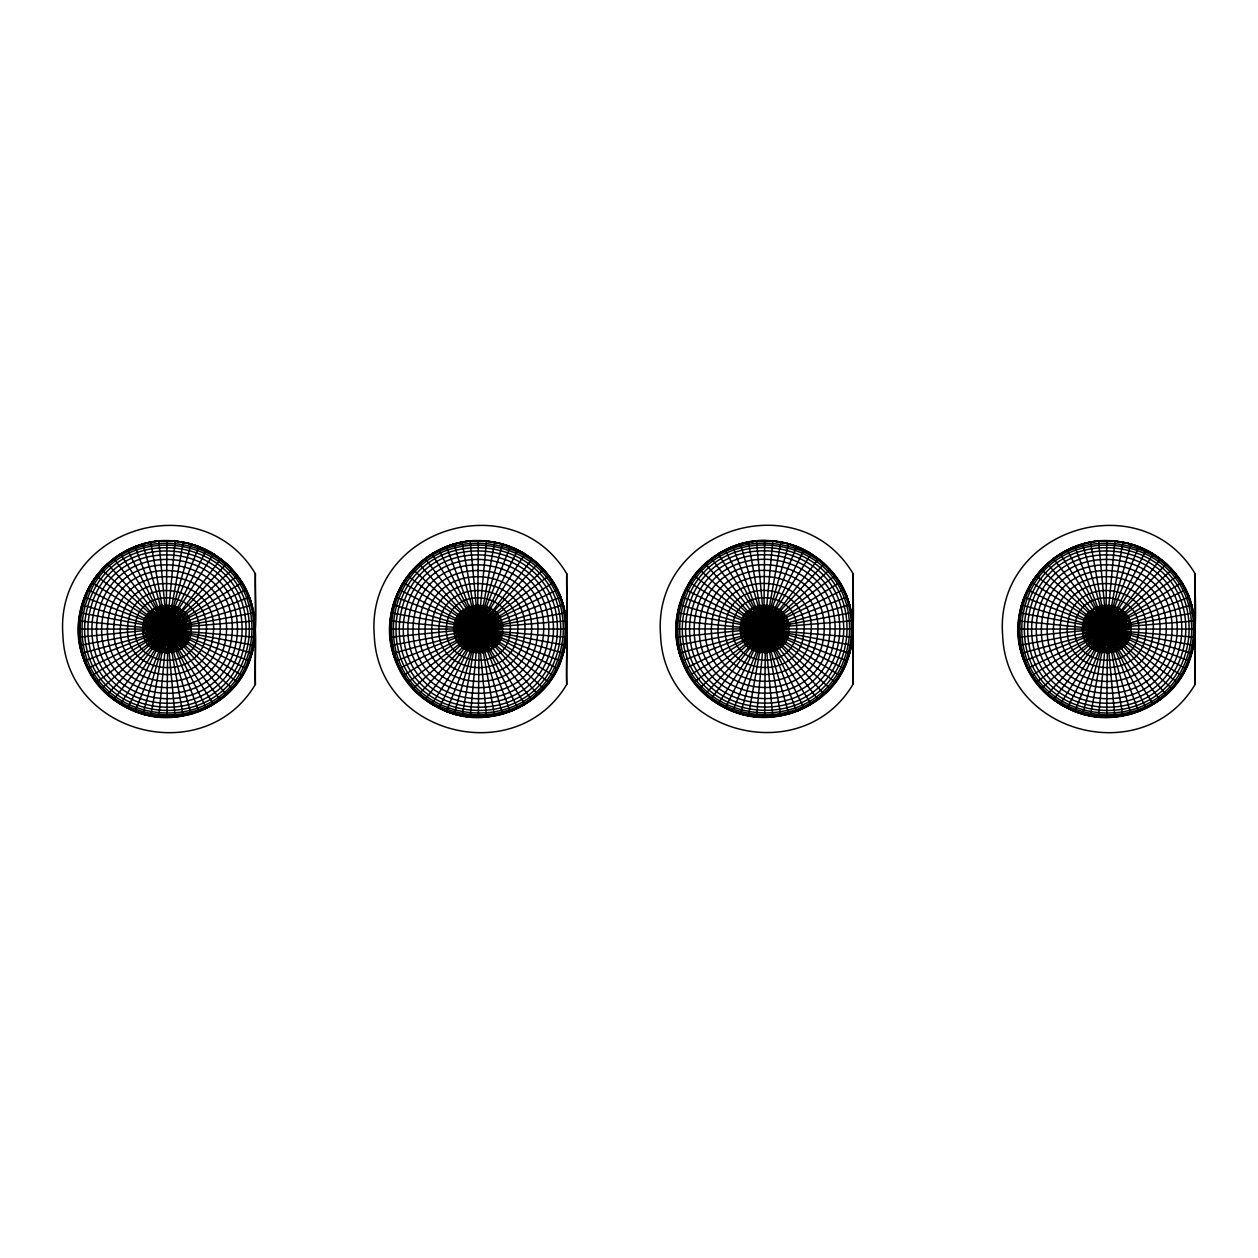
<?xml version="1.0" encoding="UTF-8"?>
<svg xmlns="http://www.w3.org/2000/svg" width="1258" height="1258" viewBox="0 0 1258 1258"><rect width="100%" height="100%" fill="white"/><g stroke="black" fill="none" stroke-linecap="round" stroke-linejoin="round"><path stroke-width="1.5" d="M158.304 606.749L164.468 624.707L163.949 628.717L167.864 634.016C184.706 618.59 146.746 625.289 167.864 634.016L173.997 649.961M175.051 649.584L169.5 633.419L170.836 625.824L181.577 612.536M469.061 604.956L475.839 624.707L475.32 628.717L479.235 634.016C496.077 618.59 458.132 625.289 479.235 634.016L486.044 651.738M487.035 651.377L480.87 633.419L482.207 625.824L492.947 612.536M755.964 606.623L762.128 624.581L761.609 628.591L765.524 633.89C782.366 618.464 744.421 625.163 765.524 633.89L771.657 649.836M772.711 649.458L767.16 633.293L768.512 625.698L779.237 612.41M1098.045 606.749L1104.21 624.707L1103.691 628.717L1107.606 634.016C1124.448 618.59 1086.503 625.289 1107.606 634.016L1114.431 651.738M1115.406 651.377L1109.257 633.419L1110.594 625.824L1121.334 612.536M178.023 648.2L169.5 633.419L167.676 625.179L170.49 609.187M488.45 646.549L480.87 633.419L479.046 625.179L482.191 607.315M775.699 648.059L767.16 633.293L765.336 625.053L768.151 609.045M1117.78 648.2L1109.257 633.419L1107.417 625.179L1110.232 609.187M255.358 684.415C253.566 648.326 262.67 605.79 237.086 575.268C222.32 555.973 199.362 543.236 175.145 541.082C125.218 534.996 77.241 578.869 78.625 629.063C77.21 679.289 125.25 723.098 175.145 717.06C196.846 715.079 217.634 704.732 232.29 688.598C262.576 658.249 254.556 611.97 255.358 573.711C200.981 482.789 54.361 529.728 62.9 635.321C66.532 734.641 204.582 769.849 255.358 684.415L255.358 573.711M566.729 684.415C564.936 648.326 574.041 605.79 548.457 575.268C533.691 555.973 510.732 543.236 486.516 541.082C436.589 534.996 388.612 578.869 389.996 629.063C388.58 679.289 436.62 723.098 486.516 717.06C508.216 715.079 529.005 704.732 543.66 688.598C573.947 658.249 565.943 611.97 566.729 573.711C512.352 482.789 365.732 529.728 374.271 635.321C377.919 734.641 515.953 769.849 566.729 684.415L566.729 573.711M853.018 684.289C851.226 648.2 860.33 605.664 834.762 575.142C819.996 555.832 797.022 543.094 772.805 540.94C722.878 534.854 674.901 578.743 676.285 628.937C674.87 679.147 722.925 722.973 772.805 716.918C794.506 714.953 815.294 704.606 829.95 688.472C860.236 658.123 852.232 611.844 853.018 573.585C798.641 482.647 652.021 529.602 660.56 635.196C664.208 734.499 802.242 769.723 853.018 684.289L853.018 573.585M1195.1 684.415C1193.323 648.326 1202.412 605.79 1176.843 575.268C1162.078 555.973 1139.103 543.236 1114.887 541.082C1064.976 534.996 1016.983 578.869 1018.367 629.063C1016.951 679.289 1065.007 723.098 1114.887 717.06C1136.603 715.079 1157.376 704.732 1172.031 688.598C1202.318 658.249 1194.314 611.97 1195.1 573.711C1140.739 482.789 994.103 529.728 1002.642 635.321C1006.29 734.641 1144.324 769.849 1195.1 684.415L1195.1 573.711M149.136 625.273L162.251 627.349L165.631 625.352L166.433 607.032M167.503 652.996L168.839 629.692L170.836 625.824L183.904 614.863M460.507 625.273L473.621 627.349L477.002 625.352L477.836 605.129M478.921 651.109L480.21 629.692L482.207 625.824L495.275 614.863M741.166 624.267L759.911 627.207L763.291 625.226L764.125 605.004M765.21 650.968L766.515 629.566L768.512 625.698L783.026 613.511M1088.878 625.273L1102.008 627.349L1105.389 625.352L1106.175 607.032M1107.26 652.996L1108.597 629.692L1110.594 625.824L1123.646 614.863M155.001 608.29L165.742 626.169L165.521 631.029L147.249 633.151M467.316 609.941L477.112 626.169L476.892 631.029L456.748 633.45M752.661 608.164L763.402 626.044L763.181 630.903L743.038 633.309M1096.63 611.577L1105.483 626.169L1105.263 631.029L1087.006 633.151M142.799 629.063C141.352 597.88 192.631 597.88 191.169 629.063C192.631 660.246 141.352 660.246 142.799 629.063L158.964 627.569C160.458 617.175 177.378 620.336 175.004 630.557C173.51 640.967 156.605 637.806 158.964 627.569L81.99 604.878L79.002 620.917L158.838 629.063L79.002 637.224C88.626 740.585 240.938 743.588 254.603 640.605M150.756 629.063C149.765 608.133 184.203 608.133 183.228 629.063C184.203 650.009 149.765 650.009 150.756 629.063L142.909 631.296M454.169 629.063C452.723 597.88 504.002 597.88 502.54 629.063C504.002 660.246 452.723 660.246 454.169 629.063L470.35 627.569C471.829 617.175 488.749 620.336 486.374 630.557C484.88 640.967 467.976 637.806 470.35 627.569L393.361 604.878L390.373 620.917L470.209 629.063L390.373 637.224C399.997 740.585 552.309 743.588 565.974 640.605M462.126 629.063C461.136 608.133 495.573 608.133 494.598 629.063C495.573 650.009 461.136 650.009 462.126 629.063L454.28 631.296M740.459 628.937C739.012 597.754 790.291 597.754 788.829 628.937C790.291 660.12 739.012 660.12 740.459 628.937L756.64 627.443C758.118 617.033 775.038 620.194 772.664 630.431C771.17 640.825 754.265 637.664 756.64 627.443L679.65 604.752L676.662 620.776L756.498 628.937L676.662 637.083C686.286 740.443 838.599 743.462 852.264 640.464M748.416 628.937C747.425 607.991 781.863 607.991 780.888 628.937C781.863 649.867 747.425 649.867 748.416 628.937L740.569 631.17M1082.556 629.063C1081.094 597.88 1132.373 597.88 1130.911 629.063C1132.373 660.246 1081.094 660.246 1082.556 629.063L1098.721 627.569C1100.2 617.175 1117.12 620.336 1114.745 630.557C1113.267 640.967 1096.347 637.806 1098.721 627.569L1021.732 604.878L1018.744 620.917L1098.58 629.063L1018.744 637.224C1028.368 740.585 1180.696 743.588 1194.345 640.605M1090.497 629.063C1089.522 608.133 1123.944 608.133 1122.969 629.063C1123.944 650.009 1089.522 650.009 1090.497 629.063L1082.651 631.296M85.34 662.887C58.041 604.689 112.166 533.14 175.098 541.459C228.123 544.714 267.718 602.519 251.616 653.154C238.092 707.782 167.456 735.144 120.658 703.882C76.942 678.471 65.903 614.675 96.897 575.283C111.647 555.957 134.653 543.362 158.838 541.082L175.145 717.06L191.169 714.057L200.808 710.707M396.71 662.887C369.412 604.689 423.537 533.14 486.469 541.459C539.493 544.714 579.089 602.519 562.986 653.154C549.463 707.782 478.826 735.144 432.044 703.882C388.313 678.471 377.274 614.675 408.268 575.283C423.018 555.957 446.024 543.362 470.209 541.082L486.516 717.06L502.54 714.057L512.179 710.707M683 662.746C655.701 604.548 709.827 533.015 772.774 541.317C825.783 544.588 865.394 602.393 849.276 653.012C835.768 707.641 765.116 735.002 718.334 703.741C674.602 678.329 663.564 614.533 694.558 575.158L683 595.113L679.289 606.057L680.012 604.846M1025.097 662.887C997.783 604.689 1051.908 533.14 1114.855 541.459C1167.88 544.714 1207.476 602.519 1191.357 653.154C1177.85 707.782 1107.213 735.144 1060.415 703.882C1016.684 678.471 1005.661 614.675 1036.655 575.283C1051.389 555.957 1074.395 543.362 1098.58 541.082L1114.887 717.06L1130.911 714.057L1140.55 710.707M152.391 645.59L163.131 632.302L163.949 628.717L167.864 624.11L173.997 608.164M463.762 645.59L474.502 632.302L475.32 628.717L479.235 624.11L485.368 608.164M751.246 643.986L760.791 632.176L761.609 628.591L765.524 623.984L771.657 608.039M1092.133 645.59L1102.873 632.302L1103.691 628.717L1107.606 624.11L1113.739 608.164M150.064 643.263L163.131 632.302L164.468 624.707L151.998 610.397M459.988 644.489L474.502 632.302L475.839 624.707L463.369 610.397M747.724 643.137L760.791 632.176L762.128 624.581L750.916 611.687M1089.805 643.263L1102.873 632.302L1104.21 624.707L1091.755 610.397M160.364 652.32L163.351 636.359L120.469 704.197L135.062 711.462L144.12 714.418M173.604 605.806L170.616 621.766L213.498 553.929C189.738 539.132 159.027 536.741 133.175 547.419M471.734 652.32L474.722 636.359L431.84 704.197L446.433 711.462L455.49 714.418M484.975 605.806L481.987 621.766L524.885 553.929C501.109 539.132 470.398 536.741 444.546 547.419M758.024 652.194L761.011 636.234L718.129 704.071L732.722 711.336L741.78 714.292L740.569 713.569M771.264 605.68L768.276 621.641L811.174 553.803C770.777 527.495 711.257 542.481 688.126 584.75M1100.121 652.32L1103.093 636.359L1060.211 704.197L1074.804 711.462L1083.861 714.418M1113.346 605.806L1110.374 621.766L1153.256 553.929C1129.495 539.132 1098.769 536.741 1072.917 547.419M174.437 610.35L169.264 627.695L164.672 630.242L164.735 627.805L167.015 627.192L190.65 632.711M486.421 608.542L480.635 627.695L476.043 630.242L476.106 627.805L478.386 627.192L502.021 632.711M772.097 610.209L766.924 627.569L762.332 630.101L762.395 627.663L764.675 627.05L786.454 632.208M1114.179 610.35L1109.021 627.695L1104.43 630.242L1104.477 627.805L1106.757 627.192L1130.392 632.711M145.189 625.792L162.376 629.881L147.626 639.599M171.591 628.245L184.722 619.518M456.56 625.792L473.747 629.881L458.997 639.599M482.978 628.245L497.728 618.527M740.978 625.289L760.036 629.755L745.286 639.473M769.267 628.119L784.017 618.401M1084.931 625.792L1102.118 629.881L1087.368 639.599M1111.349 628.245L1126.099 618.527M253.849 645.307L254.981 637.224L175.004 630.557L251.977 653.248L253.849 645.307L80.119 612.835M565.219 645.307L566.352 637.224L486.374 630.557L563.348 653.248L565.219 645.307L391.49 612.835M851.509 645.165L852.641 637.083L772.664 630.431L849.637 653.122L851.509 645.165L677.779 612.693M1193.59 645.307L1194.723 637.224L1114.745 630.557L1191.719 653.248L1193.59 645.307L1019.876 612.835M187.458 641.486L165.789 629.503L167.015 627.192L184.124 618.48M498.828 641.486L477.159 629.503L478.386 627.192L497.162 617.568M783.451 640.432L763.449 629.362L764.675 627.05L783.451 617.426M1127.199 641.486L1105.546 629.503L1106.757 627.192L1123.881 618.48M163.147 650.826L168.336 625.352L167.581 608.919M474.848 648.955L479.707 625.352L478.889 605.129M760.477 652.556L765.996 625.226L765.241 608.793M1102.904 650.826L1108.078 625.352L1107.323 608.919M211.171 705.596L220.779 699.165L237.086 682.858L246.096 668.454L252.339 651.943L251.616 653.154M522.542 705.596L532.15 699.165L548.457 682.858L557.467 668.454L563.71 651.943L562.986 653.154M808.831 705.455L818.439 699.039L834.762 682.732L843.756 668.328L849.999 651.801L849.276 653.012M1150.913 705.596L1160.521 699.165L1176.843 682.858L1185.838 668.454L1192.097 651.943M158.256 651.613L159.75 643.609M150.756 715.928L158.838 717.06L175.145 541.082L191.169 544.069L142.799 714.057L150.756 715.928L164.751 636.91L135.062 711.462M183.228 542.198L169.217 621.232L198.906 546.664M174.217 614.533L175.727 606.513M469.627 651.613L471.121 643.609M462.126 715.928L470.209 717.06L486.516 541.082L502.54 544.069L454.169 714.057L462.126 715.928L476.122 636.91L446.433 711.462M494.598 542.198L480.587 621.232L510.276 546.664M485.588 614.533L487.098 606.513M755.916 651.487L757.41 643.467M748.416 715.802L756.498 716.918L772.805 540.94L788.829 543.943L740.459 713.931L748.416 715.802L762.411 636.768L732.722 711.336M780.888 542.072L766.877 621.09L796.566 546.538M771.893 614.391L773.387 606.387M1097.998 651.613L1099.492 643.609M1090.497 715.928L1098.58 717.06L1114.887 541.082L1130.911 544.069L1082.556 714.057L1090.497 715.928L1104.508 636.91L1074.804 711.462M1122.969 542.198L1108.958 621.232L1138.647 546.664M1113.975 614.533L1115.469 606.513M165.065 647.084L167.864 634.016L161.952 629.063L147.044 631.972M475.241 652.682L479.235 634.016L473.322 629.063L456.56 632.349M762.725 646.958L765.524 633.89L759.612 628.937L742.849 632.208M1104.807 647.084L1107.606 634.016L1101.694 629.063L1086.802 631.972M144.45 620.87L162.251 627.349L162.927 626.72L151.196 611.074M190.461 633.733L171.041 631.406L181.577 645.59M455.821 620.87L473.621 627.349L474.502 625.824L464.957 614.014M501.848 633.733L482.412 631.406L494.142 647.068M742.11 620.729L759.911 627.207L760.587 626.594L750.051 612.41M782.507 632.727L768.701 631.28L778.057 643.986M1084.192 620.87L1102.008 627.349L1102.668 626.72L1090.938 611.074M1130.219 633.733L1110.783 631.406L1121.334 645.59M153.24 646.313L164.468 633.419L169.185 630.588L168.289 626.594L162.927 626.72M464.627 646.313L475.839 633.419L480.556 630.588L479.66 626.594L474.297 626.72M750.916 646.172L762.128 633.293L766.845 630.462L765.949 626.453L760.587 626.594M1092.998 646.313L1104.21 633.419L1108.927 630.588L1108.031 626.594L1102.668 626.72M166.984 624.377L164.468 624.707L165.631 625.352C173.117 623.748 171.513 635.274 164.468 633.419L158.917 649.584M478.354 624.377L475.839 624.707L477.002 625.352C484.487 623.748 482.883 635.274 475.839 633.419L470.917 647.791M764.644 624.251L762.128 624.581L763.291 625.226C770.777 623.606 769.188 635.148 762.128 633.293L756.577 649.458M1106.726 624.377L1104.21 624.707L1105.389 625.352C1112.858 623.748 1111.27 635.274 1104.21 633.419L1098.674 649.584M181.97 647.744L169.5 633.419L170.003 631.61L171.717 630.793L187.741 636.627M493.34 647.744L480.87 633.419L481.389 631.61L483.088 630.793L500.888 637.271M778.388 646.172L767.16 633.293L767.679 631.469L769.377 630.651L787.178 637.13M1121.711 647.744L1109.257 633.419L1109.76 631.61L1111.459 630.793L1127.483 636.627M156.212 650.716L162.078 635.573L107.449 694.369M177.771 607.425L171.906 622.553L226.519 563.757L211.171 552.545L189.864 543.708L191.059 544.431M467.583 650.716L473.448 635.573L418.82 694.369M489.142 607.425L483.276 622.553L537.889 563.757L522.542 552.545L501.234 543.708L502.445 544.431M753.872 650.575L759.738 635.447L705.109 694.243M775.431 607.284L769.566 622.427L824.179 563.631L808.831 552.404L787.524 543.582M1095.954 650.716L1101.819 635.573L1047.206 694.369M1117.513 607.425L1111.647 622.553L1166.26 563.757L1150.913 552.545L1129.605 543.708L1130.816 544.431M81.628 606.199C87.714 583.822 102.763 564.213 122.797 552.545M392.999 606.199C399.085 583.822 414.134 564.213 434.167 552.545M169.5 633.419L167.644 631.846L163.131 632.302L162.376 629.881M480.87 633.419L479.031 631.846L474.502 632.302L473.747 629.881M767.16 633.293L765.32 631.72L760.791 632.176L760.036 629.755M1109.257 633.419L1107.402 631.846L1102.873 632.302L1102.118 629.881M165.38 624.66L163.965 626.531L166.04 627.27L180.727 611.828M476.751 624.66L475.335 626.531L477.411 627.27L492.098 611.828M763.04 624.534L761.625 626.39L763.7 627.144L778.388 611.687M1105.137 624.66L1103.706 626.531L1105.782 627.27L1120.469 611.828M159.97 649.961L166.984 633.749M471.341 649.961L478.354 633.749M758.322 648.059L764.644 633.623M1099.728 649.961L1106.726 633.749M154.262 649.631L157.203 642.02M176.765 616.106L179.721 608.51M465.633 649.631L468.574 642.02M488.135 616.106L491.092 608.51M751.922 649.49L754.863 641.894M774.441 615.98L777.381 608.369M1094.004 649.631L1096.945 642.02M1116.522 616.106L1119.463 608.51M1062.554 552.545C1042.505 564.213 1027.456 583.822 1021.37 606.199L1022.109 604.988M152.407 648.357L160.961 634.567L96.473 682.323M127.593 708.175L206.375 549.966M181.561 609.768L173.006 623.575L237.51 575.818L226.519 563.757M463.777 648.357L472.332 634.567L407.844 682.323M438.963 708.175L517.746 549.966M492.932 609.768L484.377 623.575L548.881 575.818L537.889 563.757M750.082 648.232L758.621 634.425L694.133 682.182M725.253 708.034L804.035 549.825M779.221 609.643L770.667 623.433L835.17 575.677L824.179 563.631M1092.164 648.357L1100.703 634.567L1036.215 682.323M1067.35 708.175L1146.117 549.966M1121.303 609.768L1112.764 623.575L1177.252 575.818L1166.26 563.757M162.817 605.444L166.308 625.179L168.022 629.236L167.644 631.846L164.767 629.346L166.858 628.465L166.103 632.019L164.688 631.437L162.251 627.349L145.991 617.552M186.357 639.599L171.591 629.881L188.794 625.792M474.518 607.315L477.678 625.179L479.392 629.236L479.031 631.846L476.137 629.346L478.229 628.465L477.474 632.019L476.059 631.437L473.621 627.349L458.997 618.527M499.347 640.574L482.978 629.881L500.165 625.792M761.137 609.045L765.682 629.11L765.32 631.72L762.427 629.204L764.518 628.34L763.763 631.893L762.348 631.312L759.911 627.207L745.286 618.401M784.017 639.473L769.267 629.755L790.181 624.927M1102.574 605.444L1106.049 625.179L1107.763 629.236L1107.402 631.846L1104.508 629.346L1106.6 628.465L1105.845 632.019L1104.43 631.437L1102.008 627.349L1085.733 617.552M1126.099 639.599L1111.349 629.881L1128.536 625.792M81.676 606.214L82.352 604.988M393.046 606.214L393.723 604.988M1191.357 653.154L1192.034 651.927M155.001 649.836L164.688 631.437M168.336 625.352L178.982 608.29M466.372 649.836L476.059 631.437M479.707 625.352L490.353 608.29M752.661 649.71L762.348 631.312M765.996 625.226L776.642 608.164M1094.743 649.836L1104.43 631.437M1108.078 625.352L1118.724 608.29M150.693 646.942L154.986 640.008M178.982 618.134L183.275 611.199M462.063 646.942L466.356 640.008M490.353 618.134L494.646 611.199M748.353 646.801L752.646 639.866M776.642 617.992L780.935 611.058M1090.434 646.942L1094.727 640.008M1118.739 618.134L1123.032 611.199M90.45 584.876L96.897 575.283M237.07 682.842L243.517 673.25M401.837 584.876L408.268 575.283M548.441 682.842L554.888 673.25M834.73 682.717L841.177 673.124M1030.208 584.876L1036.655 575.283M1176.812 682.842L1183.259 673.25M168.305 627.506L165.789 629.503L166.04 627.27M479.691 627.506L477.159 629.503L477.411 627.27M765.98 627.38L763.449 629.362L763.7 627.144M1099.036 606.387L1106.726 625.116L1106.726 629.063L1105.546 629.503L1105.782 627.27M159.294 606.387L166.119 624.11L165.018 625.651L168.588 624.66M470.665 606.387L477.49 624.11L476.389 625.651L479.958 624.66M756.954 606.262L763.779 623.984L762.678 625.509L766.248 624.534M1105.861 624.11L1104.76 625.651L1108.329 624.66M149.12 645.354L160.049 633.356L87.887 668.454L91.85 675.593L242.118 582.548L249.383 597.141L84.585 660.985L87.887 668.454M90.45 673.25L104.493 691.554L113.959 699.291L220.763 558.977C240.026 573.805 252.732 596.701 254.981 620.917L175.004 627.569L251.977 604.878M184.863 612.772L173.918 624.77L246.096 589.672M460.491 645.354L471.42 633.356L399.258 668.454L403.22 675.593L553.489 582.548L560.754 597.141L395.956 660.985L399.258 668.454M401.837 673.25L415.879 691.554L425.33 699.291L532.134 558.977C551.397 573.805 564.103 596.701 566.352 620.917L486.374 627.569L563.348 604.878M496.234 612.772L485.289 624.77L557.467 589.672M746.78 645.228L757.709 633.23L685.547 668.328L689.51 675.452L839.778 582.407L847.043 597.015L682.245 660.859L685.547 668.328M720.472 705.455L710.864 699.023L818.423 558.851C837.686 573.679 850.392 596.559 852.641 620.776L772.664 627.443L849.637 604.752M782.523 612.646L771.579 624.644L843.756 589.546M1088.862 645.354L1099.806 633.356L1027.629 668.454L1031.607 675.593L1181.86 582.548L1189.14 597.141L1024.326 660.985L1027.629 668.454M1030.208 673.25L1044.25 691.554L1053.701 699.291L1160.505 558.977C1179.768 573.805 1192.474 596.701 1194.723 620.917L1114.745 627.569L1191.719 604.878M1124.605 612.772L1113.66 624.77L1185.838 589.672M163.98 632.648L164.468 633.419L169.516 626.044L166.308 625.179M475.351 632.648L475.839 633.419L480.902 626.044L477.678 625.179M761.64 632.522L762.128 633.293L767.191 625.902L763.968 625.053M1103.722 632.648L1104.21 633.419L1109.273 626.044L1106.049 625.179M170.695 627.711L172.016 629.063L170.868 629.755L166.984 629.063L167.864 624.11M478.354 629.063L479.235 624.11M764.644 628.937L765.524 623.984M1106.726 625.116L1107.606 624.11M694.542 575.142L702.168 566.446L720.472 552.404M147.689 643.64L153.177 637.617M180.79 620.524L186.278 614.486M459.06 643.64L464.548 637.617M492.161 620.524L497.649 614.486M745.349 643.514L750.837 637.476M778.45 620.383L783.954 614.36M1087.431 643.64L1092.935 637.617M1120.532 620.524L1126.036 614.486M146.431 641.8L159.389 632.019L81.99 653.248M101.678 688.598L232.29 569.528M187.552 616.341L174.595 626.122L182.599 624.628L189.533 620.336M457.802 641.8L470.759 632.019L393.361 653.248M413.049 688.598L543.66 569.528M498.923 616.341L485.965 626.122L493.969 624.628L500.904 620.336M744.091 641.659L757.049 631.878L679.65 653.122M699.338 688.472L829.95 569.402M785.212 616.2L772.255 625.981L780.259 624.487L787.194 620.194M1086.173 641.8L1099.13 632.019L1021.732 653.248M1041.435 688.598L1172.031 569.528M1127.294 616.341L1114.336 626.122L1122.356 624.628L1129.275 620.336M166.056 628.843L166.952 628.921L144.749 629.299M477.427 628.843L478.323 628.921L458.84 628.764M763.716 628.717L764.612 628.78L742.409 629.157M145.33 639.85L151.841 634.928M182.127 623.197L188.637 618.291M456.717 639.85L463.211 634.928M493.498 623.197L500.008 618.291M743.006 639.709L749.501 634.803M779.787 623.072L786.297 618.15M1085.088 639.85L1091.598 634.928M1121.869 623.197L1128.379 618.291M1108.062 627.506L1106.6 628.465L1106.788 629.786M165.034 626.94L161.952 629.063L163.571 631.044M476.405 626.94L473.322 629.063L474.942 631.044M762.71 626.798L759.612 628.937L761.232 630.903M1104.791 626.94L1101.694 629.063L1103.313 631.044M144.434 637.806L158.964 630.557L150.818 630.557L143.208 633.513M455.805 637.806L470.35 630.557L462.189 630.557L454.594 633.513M742.094 637.664L756.64 630.431L748.479 630.431L740.883 633.372M1084.176 637.806L1098.721 630.557L1090.56 630.557L1082.965 633.513M167.031 629.786L167.55 628.056L171.591 629.881M478.417 629.786L478.921 628.056L482.978 629.881M477.159 629.503L474.47 628.387L482.239 629.755L483.386 629.063L482.066 627.711M764.707 629.645L765.21 627.931L769.267 629.755M763.449 629.362L760.76 628.245L768.544 629.613L769.676 628.937L768.355 627.585M1105.546 629.503L1102.841 628.387L1110.625 629.755L1111.773 629.063L1110.437 627.711M127.593 549.966L120.469 553.929L163.351 621.766L135.062 546.664L127.593 549.966L206.375 708.175L198.906 711.462L170.616 636.359L213.498 704.197L206.375 708.175M438.963 549.966L431.84 553.929L474.722 621.766L446.433 546.664L438.963 549.966L517.746 708.175L510.276 711.462L481.987 636.359L524.885 704.197L517.746 708.175M725.253 549.825L718.129 553.803L761.011 621.641L732.722 546.538L725.253 549.825L804.035 708.034L796.566 711.336L768.276 636.234L811.174 704.071L804.035 708.034M1067.35 549.966L1060.211 553.929L1103.093 621.766L1074.804 546.664L1067.35 549.966L1146.117 708.175L1138.647 711.462L1110.374 636.359L1153.256 704.197L1146.117 708.175M142.909 544.431L144.12 543.755M148.177 640.574L164.452 632.098M454.28 544.431L455.506 543.755M189.848 714.371L191.059 713.695M459.547 640.574L475.823 632.098M740.569 544.305L741.795 543.629M501.219 714.371L502.445 713.695M745.837 640.432L762.112 631.956M1082.651 544.431L1083.877 543.755M787.508 714.245L788.735 713.569M1087.918 640.574L1104.194 632.098M1129.59 714.371L1130.816 713.695M143.727 635.683L151.023 632.051M182.945 626.075L190.241 622.443M455.097 635.683L462.394 632.051M494.315 626.075L501.612 622.443M741.387 635.557L748.683 631.925M780.605 625.949L787.901 622.317M1083.468 635.683L1090.765 632.051M1122.686 626.075L1129.999 622.443M163.98 625.478L146.51 616.64M170.003 632.648L170.836 632.302L169.594 629M475.351 625.478L459.547 617.568M481.374 632.648L482.207 632.302L480.965 629M761.64 625.352L745.837 617.426M767.663 632.522L768.512 632.176L767.254 628.874M1103.722 625.478L1086.267 616.64M1109.745 632.648L1110.594 632.302L1109.352 629L1107.292 628.056L1105.735 628.355L1106.144 629.393L1084.49 629.299M190.76 624.628L175.145 629.063M502.131 624.628L486.516 629.063M788.42 624.487L772.805 628.937M1130.502 624.628L1114.887 629.063M165.521 631.029L168.839 629.692L166.858 628.465M476.892 631.029L480.21 629.692L478.229 628.465M763.181 630.903L766.515 629.566L764.518 628.34M1105.263 631.029L1108.597 629.692L1106.6 628.465M146.227 636.627L185.964 622.16M455.821 637.271L500.888 620.87M743.887 636.485L787.178 620.729M1085.984 636.627L1125.706 622.16M730.835 547.293L740.459 543.943L756.498 540.94L772.805 716.918L788.829 713.931L798.468 710.581M191.059 626.83L175.004 630.557M502.445 626.83L486.374 630.557M788.735 626.704L772.664 630.431M1130.816 626.83L1114.745 630.557M166.056 629.157L166.952 628.921M477.427 629.157L478.323 628.921M763.716 629.031L764.612 628.78M1105.813 629.157L1106.694 628.921L1105.798 628.843M167.676 625.179L169.5 624.707M479.046 625.179L480.87 624.707M765.336 625.053L767.16 624.581M1107.417 625.179L1109.257 624.707M170.931 629.063L171.717 630.793L169.185 630.588M482.301 629.063L483.088 630.793L480.556 630.588M768.591 628.937L769.377 630.651L766.845 630.462M1109.352 629L1110.688 629.063L1111.459 630.793L1108.927 630.588M171.041 631.406L168.336 632.774L165.631 625.352M482.412 631.406L479.707 632.774L477.002 625.352M768.701 631.28L765.996 632.648L763.291 625.226M1110.783 631.406L1108.078 632.774L1105.389 625.352M80.119 645.307L253.849 612.835M183.149 630.557L191.169 629.063M391.49 645.307L565.219 612.835M494.52 630.557L502.54 629.063M677.779 645.165L851.509 612.693M780.809 630.431L788.829 628.937M1019.876 645.307L1193.59 612.835M1122.907 630.557L1130.911 629.063M188.59 624.691L171.041 626.72M499.961 624.691L482.412 626.72M790.008 623.968L768.701 626.594M1128.347 624.691L1110.783 626.72M142.909 626.83L151.023 626.075M182.945 632.051L191.059 631.296M454.28 626.83L462.394 626.075M494.315 632.051L502.445 631.296M740.569 626.704L748.683 625.949M780.605 631.925L788.735 631.17M1082.651 626.83L1090.765 626.075M1122.686 632.051L1130.816 631.296M143.208 624.628L159.389 626.122L87.887 589.672M454.594 624.628L470.759 626.122L399.258 589.672M740.883 624.487L757.049 625.981L685.547 589.546M1082.965 624.628L1099.13 626.122L1027.629 589.672M78.625 629.063L255.358 629.063M389.996 629.063L566.729 629.063M676.285 628.937L853.018 628.937M1018.367 629.063L1195.1 629.063M190.76 633.513L174.595 632.019L246.096 668.454M502.131 633.513L485.965 632.019L557.467 668.454M788.42 633.372L772.255 631.878L843.756 668.328M1130.502 633.513L1114.336 632.019L1185.838 668.454M1083.468 622.443L1091.598 623.197M1121.869 634.928L1129.999 635.683M741.387 622.317L749.501 623.072M779.787 634.803L787.901 635.557M455.097 622.443L463.211 623.197M493.498 634.928L501.612 635.683M143.727 622.443L151.841 623.197M182.127 634.928L190.241 635.683M1102.873 632.302L1106.049 632.947M760.791 632.176L763.968 632.821M474.502 632.302L477.678 632.947M163.131 632.302L166.308 632.947M165.789 629.503L163.1 628.387L166.984 629.063M1084.176 620.336L1099.806 624.77L1036.513 576.038M1129.275 637.806L1113.66 633.356L1176.953 682.088M742.094 620.194L757.709 624.644L694.432 575.912M787.194 637.664L771.579 633.23L834.872 681.962M455.805 620.336L471.42 624.77L408.142 576.038M500.904 637.806L485.289 633.356L548.582 682.088M144.434 620.336L160.049 624.77L96.772 576.038M189.533 637.806L173.918 633.356L237.196 682.088M1104.43 630.242L1102.48 629.818L1102.668 631.406M762.332 630.101L760.398 629.676L760.587 631.28M476.043 630.242L474.109 629.818L474.297 631.406M164.672 630.242L162.738 629.818L162.927 631.406M1102.008 627.349L1104.98 628.45M759.911 627.207L762.898 628.308M473.621 627.349L476.609 628.45M162.251 627.349L165.238 628.45M1085.088 618.291L1092.935 620.524M1120.532 637.617L1128.379 639.85M743.006 618.15L750.837 620.383M778.45 637.476L786.297 639.709M456.717 618.291L464.548 620.524M492.161 637.617L500.008 639.85M145.33 618.291L153.177 620.524M180.79 637.617L188.637 639.85M1086.173 616.341L1100.703 623.575L1047.206 563.757M1024.326 597.141L1189.14 660.985M1127.294 641.8L1112.764 634.567L1166.26 694.369M744.091 616.2L758.621 623.433L705.109 563.631M682.245 597.015L847.043 660.859M785.212 641.659L770.667 634.425L824.179 694.243M457.802 616.341L472.332 623.575L418.82 563.757M395.956 597.141L560.754 660.985M498.923 641.8L484.377 634.567L537.889 694.369M146.431 616.341L160.961 623.575L107.449 563.757M84.585 597.141L249.383 660.985M187.552 641.8L173.006 634.567L226.519 694.369M1087.431 614.486L1094.727 618.134M1118.739 640.008L1126.036 643.64M745.349 614.36L752.646 617.992M776.642 639.866L783.954 643.514M459.06 614.486L466.356 618.134M490.353 640.008L497.649 643.64M147.689 614.486L154.986 618.134M178.982 640.008L186.278 643.64M1101.694 629.063L1103.392 629.991M759.612 628.937L761.31 629.865M473.322 629.063L475.021 629.991M161.952 629.063L163.634 629.991M787.508 543.629L788.735 544.305M1082.651 713.695L1083.877 714.371M454.28 713.695L455.506 714.371M142.909 713.695L144.12 714.371M1088.862 612.772L1101.819 622.553L1098.187 615.256L1092.164 609.768M1031.607 582.548L1181.86 675.593M1124.605 645.354L1111.647 635.573L1115.28 642.869L1121.303 648.357M746.78 612.646L759.738 622.427L756.105 615.131L750.082 609.643M689.51 582.407L839.778 675.452M782.523 645.228L769.566 635.447L773.198 642.744L779.221 648.232M460.491 612.772L473.448 622.553L469.816 615.256L463.777 609.768M403.22 582.548L553.489 675.593M496.234 645.354L483.276 635.573L486.909 642.869L492.932 648.357M149.12 612.772L162.078 622.553L158.445 615.256L152.407 609.768M91.85 582.548L242.118 675.593M184.863 645.354L171.906 635.573L175.538 642.869L181.561 648.357M1150.913 552.545L1160.505 558.977M1052.962 699.149L1062.554 705.596M808.831 552.404L818.423 558.851M522.542 552.545L532.134 558.977M211.171 552.545L220.763 558.977M424.575 699.149L434.167 705.596M113.204 699.149L122.797 705.596M1153.256 553.929L1159.766 558.851M1090.434 611.199L1096.945 616.106M1116.522 642.02L1123.032 646.942M1053.701 699.291L1060.211 704.197M811.174 553.803L817.669 558.709M748.353 611.058L754.863 615.98M774.441 641.894L780.935 646.801M524.885 553.929L531.379 558.851M711.619 699.149L718.129 704.071M462.063 611.199L468.574 616.106M488.135 642.02L494.646 646.942M425.33 699.291L431.84 704.197M213.498 553.929L220.008 558.851M150.693 611.199L157.203 616.106M176.765 642.02L183.275 646.942M113.959 699.291L120.469 704.197M1089.805 614.863L1123.646 643.263M747.724 614.737L783.026 644.348M459.988 613.652L495.275 643.263M150.064 614.863L183.904 643.263M710.849 699.039L694.542 682.732L688.126 673.124M1041.435 569.528L1172.031 688.598M699.338 569.402L829.95 688.472M413.049 569.528L543.66 688.598M101.678 569.528L232.29 688.598M1094.004 608.51L1099.492 614.533M1113.975 643.609L1119.463 649.631M751.922 608.369L757.41 614.391M771.893 643.467L777.381 649.49M465.633 608.51L471.121 614.533M485.588 643.609L491.092 649.631M154.262 608.51L159.75 614.533M174.217 643.609L179.721 649.631M763.779 623.984L764.644 624.99M477.49 624.11L478.354 625.116M166.119 624.11L166.984 625.116M1110.688 629.063L1111.349 629.881M1110.625 629.755L1111.459 630.793M768.544 629.613L769.377 630.651M482.239 629.755L483.088 630.793M170.868 629.755L171.717 630.793M1095.954 607.425L1104.508 621.232L1090.497 542.198M1053.481 558.552L1159.986 699.59M1117.513 650.716L1108.958 636.91L1122.969 715.928M753.872 607.284L762.411 621.09L748.416 542.072M711.399 558.41L817.904 699.448M775.431 650.575L766.877 636.768L780.888 715.802M467.583 607.425L476.122 621.232L462.126 542.198M425.11 558.552L531.615 699.59M489.142 650.716L480.587 636.91L494.598 715.928M156.212 607.425L164.751 621.232L150.756 542.198M113.739 558.552L220.244 699.59M177.771 650.716L169.217 636.91L183.228 715.928M1177.252 575.818L1183.259 584.876M835.17 575.677L841.177 584.75M548.881 575.818L554.888 584.876M237.51 575.818L243.517 584.876M1097.998 606.513L1102.291 613.448M1111.176 644.678L1115.469 651.613M755.916 606.387L760.209 613.322M769.094 644.552L773.387 651.487M469.627 606.513L473.92 613.448M482.805 644.678L487.098 651.613M158.256 606.513L162.549 613.448M171.434 644.678L175.727 651.613M1191.357 604.988L1192.034 606.214M1021.433 651.927L1022.109 653.154M849.276 604.846L852.264 617.395M679.336 651.786L680.012 653.012M562.986 604.988L565.974 617.536M393.046 651.927L393.723 653.154M251.616 604.988L254.603 617.536M81.676 651.927L82.352 653.154M1100.121 605.806L1105.986 620.949L1106.726 540.704M1113.346 652.32L1107.48 637.193L1106.726 717.437M758.024 605.68L763.889 620.807L764.644 540.563M771.264 652.194L765.399 637.051L764.644 717.296M471.734 605.806L477.6 620.949L478.354 540.704M484.975 652.32L479.109 637.193L478.354 717.437M160.364 605.806L166.229 620.949L166.984 540.704M173.604 652.32L167.739 637.193L166.984 717.437M1102.291 605.302L1105.232 612.898M1108.235 645.228L1111.176 652.839M760.209 605.161L763.15 612.772M766.153 645.102L769.094 652.698M473.92 605.302L476.861 612.898M479.848 645.228L482.805 652.839M162.549 605.302L165.49 612.898M168.478 645.228L171.434 652.839M1188.37 595.254L1194.345 617.536M846.288 595.113L849.999 606.057M559.999 595.254L563.71 606.199M248.628 595.254L252.339 606.199M1104.508 604.988L1107.48 620.949L1109.713 613.102L1108.958 604.988M1082.556 544.069L1130.911 714.057M1108.958 653.154L1105.986 637.193L1103.753 645.024L1104.508 653.154M762.411 604.846L765.399 620.807L767.632 612.976L766.877 604.846M740.459 543.943L788.829 713.931M766.877 653.012L763.889 637.051L761.672 644.898L762.411 653.012M476.122 604.988L479.109 620.949L481.342 613.102L480.587 604.988M454.169 544.069L502.54 714.057M480.587 653.154L477.6 637.193L475.367 645.024L476.122 653.154M164.751 604.988L167.739 620.949L169.972 613.102L169.217 604.988M142.799 544.069L191.169 714.057M169.217 653.154L166.229 637.193L163.996 645.024L164.751 653.154M1106.726 604.878L1108.235 612.898M1105.232 645.228L1106.726 653.248M764.644 604.752L766.153 612.772M763.15 645.102L764.644 653.122M478.354 604.878L479.848 612.898M476.861 645.228L478.354 653.248M166.984 604.878L168.478 612.898M165.49 645.228L166.984 653.248M1107.606 634.016L1110.562 650.826M765.524 633.89L768.481 650.685M479.235 634.016L482.522 652.682M167.864 634.016L170.821 650.826M1111.176 605.302L1111.176 613.448M1102.291 644.678L1102.291 652.839M769.094 605.161L769.094 613.322M760.209 644.552L760.209 652.698M482.805 605.302L482.805 613.448M473.92 644.678L473.92 652.839M171.434 605.302L171.434 613.448M162.549 644.678L162.549 652.839M80.496 621.059C71.832 735.049 241.033 750.727 253.471 637.083C262.136 523.076 92.935 507.399 80.496 621.059M82.352 621.232C73.892 732.769 239.445 748.117 251.616 636.91C260.091 525.357 94.523 510.025 82.352 621.232M84.931 621.468C76.722 729.609 237.227 744.484 249.037 636.674C257.245 528.533 96.74 513.657 84.931 621.468M88.217 621.766C80.339 725.583 234.428 739.861 245.75 636.359C253.629 532.559 99.539 518.28 88.217 621.766M92.18 622.128C84.695 720.74 231.032 734.295 241.803 635.998C249.288 537.402 102.936 523.831 92.18 622.128M96.772 622.553C89.743 715.11 227.1 727.832 237.196 635.573C244.225 543.031 106.867 530.294 96.772 622.553M101.961 623.04C94.208 708.285 223.971 720.299 232.007 635.086C239.759 549.856 109.996 537.826 101.961 623.04M107.701 623.575C100.64 701.288 218.939 712.248 226.267 634.567C233.328 556.854 115.044 545.893 107.701 623.575M113.959 624.157C107.638 693.661 213.451 703.474 220.008 633.985C226.33 564.465 120.516 554.668 113.959 624.157M120.658 624.77C113.88 685.028 208.907 693.834 213.31 633.356C220.103 573.113 125.061 564.307 120.658 624.77M127.766 625.43C122.01 676.442 202.491 683.896 206.202 632.695C211.957 581.683 131.492 574.23 127.766 625.43M135.204 626.122C130.533 667.463 195.761 673.502 198.764 632.019C203.434 590.662 138.223 584.624 135.204 626.122M391.867 621.059C383.203 735.049 552.419 750.727 564.842 637.083C573.506 523.076 404.305 507.399 391.867 621.059M393.723 621.232C385.262 732.769 550.815 748.117 562.986 636.91C571.462 525.357 405.894 510.025 393.723 621.232M396.301 621.468C388.093 729.609 548.614 744.484 560.408 636.674C568.616 528.533 408.111 513.657 396.301 621.468M399.588 621.766C391.71 725.583 545.799 739.861 557.121 636.359C564.999 532.559 410.926 518.28 399.588 621.766M403.551 622.128C396.066 720.74 542.402 734.295 553.174 635.998C560.659 537.402 414.307 523.831 403.551 622.128M408.142 622.553C401.113 715.11 538.471 727.832 548.582 635.573C555.596 543.031 418.238 530.294 408.142 622.553M413.332 623.04C405.579 708.285 535.342 720.299 543.377 635.086C551.13 549.856 421.383 537.826 413.332 623.04M419.071 623.575C412.011 701.288 530.31 712.248 537.638 634.567C544.698 556.854 426.415 545.893 419.071 623.575M425.33 624.157C419.008 693.661 524.822 703.474 531.379 633.985C537.701 564.465 431.887 554.668 425.33 624.157M432.044 624.77C425.251 685.028 520.277 693.834 524.68 633.356C531.474 573.113 436.432 564.307 432.044 624.77M439.136 625.43C433.381 676.442 513.862 683.896 517.573 632.695C523.328 581.683 442.863 574.23 439.136 625.43M446.574 626.122C441.92 667.463 507.131 673.502 510.15 632.019C514.805 590.662 449.593 584.624 446.574 626.122M678.156 620.917C669.508 734.924 838.709 750.601 851.147 636.941C859.796 522.951 690.595 507.273 678.156 620.917M680.012 621.09C671.552 732.643 837.105 747.975 849.276 636.768C857.752 525.231 692.183 509.883 680.012 621.09M682.607 621.326C674.382 729.467 834.903 744.343 846.697 636.532C854.905 528.391 694.4 513.516 682.607 621.326M685.877 621.641C677.999 725.441 832.088 739.72 843.41 636.234C851.304 532.417 697.215 518.139 685.877 621.641M689.84 622.002C682.355 720.598 828.707 734.169 839.463 635.872C846.949 537.26 700.596 523.705 689.84 622.002M694.432 622.427C687.403 714.969 824.761 727.706 834.872 635.447C841.901 542.89 704.527 530.168 694.432 622.427M699.621 622.914C691.869 708.144 821.631 720.174 829.667 634.96C837.419 549.715 707.672 537.701 699.621 622.914M705.376 623.433C698.3 701.146 816.599 712.107 823.927 634.425C830.988 556.712 712.704 545.752 705.376 623.433M711.619 624.015C705.298 693.535 811.111 703.332 817.669 633.843C823.99 564.339 718.176 554.526 711.619 624.015M718.334 624.644C711.541 684.887 806.567 693.693 810.97 633.23C817.763 572.972 722.721 564.166 718.334 624.644M725.426 625.305C719.686 676.317 800.151 683.77 803.862 632.57C809.617 581.558 729.153 574.104 725.426 625.305M732.864 625.981C728.209 667.338 793.421 673.376 796.44 631.878C801.094 590.537 735.883 584.498 732.864 625.981M1020.238 621.059C1011.589 735.049 1180.79 750.727 1193.229 637.083C1201.877 523.076 1032.676 507.399 1020.238 621.059M1022.109 621.232C1013.634 732.769 1179.186 748.117 1191.357 636.91C1199.833 525.357 1034.265 510.025 1022.109 621.232M1024.688 621.468C1016.48 729.609 1176.985 744.484 1188.779 636.674C1196.987 528.533 1036.482 513.657 1024.688 621.468M1027.975 621.766C1020.081 725.583 1174.17 739.861 1185.492 636.359C1193.386 532.559 1039.297 518.28 1027.975 621.766M1031.922 622.128C1024.437 720.74 1170.789 734.295 1181.545 635.998C1189.03 537.402 1042.678 523.831 1031.922 622.128M1036.513 622.553C1029.484 715.11 1166.858 727.832 1176.953 635.573C1183.982 543.031 1046.609 530.294 1036.513 622.553M1041.703 623.04C1033.95 708.285 1163.713 720.299 1171.764 635.086C1179.517 549.856 1049.754 537.826 1041.703 623.04M1047.458 623.575C1040.382 701.288 1158.681 712.248 1166.009 634.567C1173.085 556.854 1054.786 545.893 1047.458 623.575M1053.701 624.157C1047.379 693.661 1153.193 703.474 1159.766 633.985C1166.087 564.465 1060.258 554.668 1053.701 624.157M1060.415 624.77C1053.622 685.028 1148.664 693.834 1153.051 633.356C1159.845 573.113 1064.803 564.307 1060.415 624.77M1067.507 625.43C1061.768 676.442 1142.233 683.896 1145.959 632.695C1151.699 581.683 1071.234 574.23 1067.507 625.43M1074.945 626.122C1070.291 667.463 1135.502 673.502 1138.521 632.019C1143.176 590.662 1077.964 584.624 1074.945 626.122"/></g></svg>
